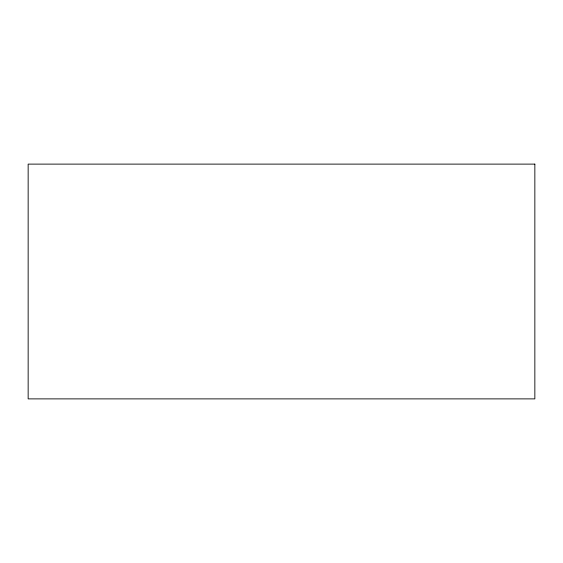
<?xml version="1.0" encoding="UTF-8"?>
<svg xmlns="http://www.w3.org/2000/svg" width="563" height="563" viewBox="0 0 563 563"><rect width="100%" height="100%" fill="white"/><g stroke="black" fill="none" stroke-linecap="round" stroke-linejoin="round"><path stroke-width="0.84" d="M534.85 164.114L28.15 164.114L28.15 398.885L534.85 398.885L534.85 164.114"/></g></svg>
